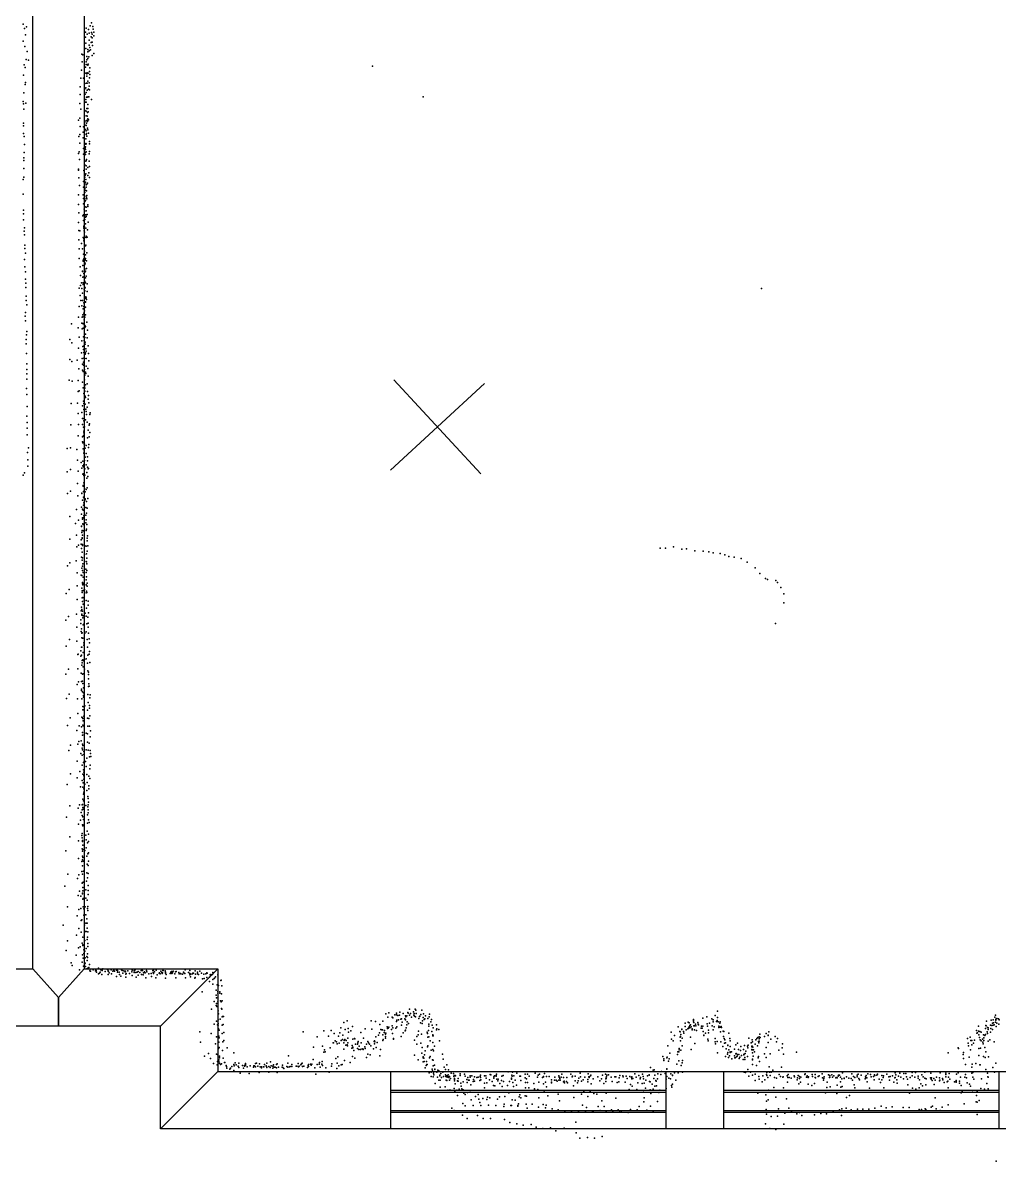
# Model space of a CAD drawing. Header units: millimetres. Extents: x 3450 to 23228, y -19815 to -4263.
# Drawn here: x 10146 to 13200, y -19763 to -16203 of the extents above; entities that cross this region are included whole.
import ezdxf

# ---------------------------------------------------------------- set-up
doc = ezdxf.new("R2010")
doc.units = ezdxf.units.MM
for name, color, linetype in [('P', 9, 'Continuous'), ('PANOS', 10, 'Continuous'), ('ROOMS', 1, 'Continuous'), ('WALLS', 3, 'Continuous'), ('WINDOWS', 6, 'Continuous')]:
    doc.layers.add(name, color=color, linetype=linetype)

# ---------------------------------------------------------------- blocks, each defined once
blk = doc.blocks.new('1-Standard_45')
for points in [[(-590, 42.9766), (589.999, 42.9766), (589.999, 32.9766), (-590, 32.9766), (-590, 42.9766)], [(-590.014, -44.0958), (589.985, -44.0958), (589.985, -54.0958), (-590.014, -54.0958), (-590.014, -44.0958)]]:
    blk.add_lwpolyline(points)

msp = doc.modelspace()

# ---------------------------------------------------------------- linework, layer by layer
at = {"layer": 'P'}
for p in [(10147, -16207), (10152, -16221), (10158, -16216), (10342, -16232), (10345, -16220), (10352, -16224), (10357, -16213), (10361, -16203), (10361, -16233), (10365, -16215), (10366, -16223), (10368, -16232), (10147, -16261), (10155, -16241), (10342, -16248), (10343, -16267), (10348, -16239), (10354, -16235), (10354, -16257), (10360, -16247), (10360, -16265), (10362, -16264), (10363, -16239), (10363, -16250), (10363, -16264), (10368, -16244), (10153, -16277), (10160, -16293), (10331, -16301), (10334, -16303), (10343, -16283), (10350, -16287), (10350, -16294), (10354, -16273), (10354, -16291), (10356, -16280), (10358, -16288), (10363, -16305), (10364, -16274), (10368, -16299), (10151, -16335), (10157, -16318), (10164, -16320), (10332, -16325), (10344, -16333), (10345, -16325), (10347, -16308), (10347, -16319), (10349, -16335), (10350, -16315), (10350, -16336), (10351, -16332), (10353, -16309), (11240, -16339), (10149, -16367), (10154, -16343), (10328, -16376), (10330, -16351), (10336, -16376), (10342, -16342), (10343, -16361), (10347, -16363), (10347, -16370), (10348, -16359), (10351, -16361), (10355, -16355), (10355, -16375), (10356, -16344), (10356, -16365), (10154, -16396), (10155, -16390), (10326, -16403), (10340, -16393), (10340, -16410), (10343, -16406), (10346, -16392), (10348, -16392), (10350, -16386), (10352, -16411), (10354, -16391), (10354, -16401), (10150, -16422), (10326, -16427), (10341, -16426), (10343, -16443), (10345, -16421), (10346, -16436), (10348, -16414), (10348, -16436), (10351, -16435), (10353, -16435), (10355, -16413), (10361, -16443), (11398, -16435), (10147, -16449), (10148, -16456), (10150, -16473), (10156, -16454), (10325, -16455), (10328, -16473), (10340, -16477), (10342, -16451), (10344, -16479), (10345, -16451), (10347, -16471), (10350, -16459), (10350, -16471), (10351, -16481), (10149, -16517), (10321, -16508), (10325, -16501), (10340, -16494), (10340, -16511), (10340, -16513), (10346, -16509), (10346, -16517), (10347, -16494), (10348, -16495), (10349, -16484), (10349, -16509), (10349, -16512), (10350, -16503), (10352, -16506), (10148, -16525), (10148, -16549), (10325, -16552), (10326, -16527), (10335, -16545), (10336, -16528), (10342, -16537), (10343, -16523), (10344, -16552), (10345, -16524), (10345, -16541), (10346, -16549), (10349, -16533), (10350, -16538), (10352, -16548), (10151, -16559), (10152, -16584), (10322, -16559), (10325, -16579), (10335, -16563), (10343, -16566), (10343, -16580), (10343, -16583), (10345, -16582), (10347, -16558), (10355, -16574), (10355, -16582), (10150, -16625), (10151, -16609), (10321, -16612), (10323, -16607), (10336, -16596), (10336, -16614), (10341, -16594), (10342, -16591), (10342, -16599), (10342, -16609), (10342, -16615), (10345, -16607), (10354, -16613), (10355, -16605), (10150, -16634), (10150, -16659), (10321, -16661), (10324, -16631), (10340, -16647), (10343, -16636), (10344, -16634), (10344, -16650), (10345, -16661), (10346, -16631), (10350, -16656), (10354, -16636), (10355, -16652), (10147, -16693), (10150, -16686), (10321, -16664), (10322, -16688), (10337, -16665), (10340, -16686), (10341, -16679), (10343, -16675), (10343, -16693), (10350, -16681), (10353, -16672), (10355, -16687), (10324, -16712), (10336, -16699), (10336, -16717), (10339, -16725), (10340, -16706), (10340, -16721), (10342, -16701), (10343, -16727), (10344, -16717), (10345, -16710), (10346, -16729), (10348, -16707), (10349, -16705), (10147, -16739), (10321, -16741), (10335, -16741), (10336, -16752), (10340, -16734), (10340, -16762), (10342, -16759), (10344, -16752), (10345, -16745), (10346, -16750), (10347, -16743), (10347, -16753), (10148, -16789), (10149, -16800), (10321, -16771), (10322, -16797), (10336, -16769), (10338, -16786), (10339, -16792), (10341, -16779), (10345, -16780), (10345, -16791), (10348, -16802), (10350, -16772), (10350, -16778), (10148, -16819), (10320, -16828), (10334, -16807), (10336, -16804), (10336, -16821), (10337, -16839), (10340, -16818), (10341, -16804), (10342, -16811), (10342, -16832), (10344, -16804), (10345, -16809), (10351, -16826), (10151, -16855), (10152, -16844), (10152, -16866), (10322, -16853), (10325, -16854), (10335, -16874), (10337, -16841), (10337, -16845), (10338, -16854), (10339, -16841), (10339, -16858), (10339, -16874), (10343, -16845), (10345, -16870), (10345, -16873), (10345, -16874), (10348, -16873), (10349, -16850), (10153, -16898), (10153, -16909), (10322, -16882), (10323, -16910), (10330, -16893), (10333, -16910), (10336, -16875), (10337, -16879), (10337, -16885), (10341, -16901), (10342, -16900), (10343, -16898), (10152, -16943), (10155, -16923), (10323, -16940), (10335, -16945), (10336, -16927), (10337, -16941), (10339, -16917), (10340, -16945), (10341, -16944), (10342, -16929), (10342, -16940), (10347, -16922), (10153, -16966), (10326, -16966), (10333, -16980), (10333, -16981), (10334, -16962), (10335, -16948), (10337, -16946), (10340, -16959), (10340, -16973), (10341, -16955), (10342, -16980), (10346, -16947), (10346, -16971), (10155, -16982), (10155, -17005), (10156, -17017), (10327, -16993), (10330, -17016), (10334, -16998), (10335, -17016), (10337, -16987), (10338, -16996), (10339, -17010), (10341, -16982), (10341, -17014), (10342, -17001), (10342, -17016), (10345, -16995), (10156, -17031), (10323, -17033), (10327, -17025), (10331, -17034), (10333, -17049), (10335, -17021), (10338, -17036), (10339, -17029), (10340, -17041), (10341, -17032), (10348, -17019), (10348, -17043), (12457, -17034), (10157, -17058), (10157, -17071), (10159, -17085), (10326, -17056), (10328, -17071), (10331, -17088), (10333, -17071), (10337, -17079), (10342, -17064), (10342, -17076), (10342, -17077), (10343, -17060), (10344, -17063), (10346, -17068), (10154, -17120), (10155, -17109), (10323, -17090), (10334, -17116), (10334, -17122), (10335, -17098), (10337, -17090), (10337, -17111), (10339, -17094), (10339, -17104), (10342, -17092), (10342, -17116), (10155, -17135), (10299, -17144), (10319, -17157), (10321, -17124), (10331, -17142), (10332, -17124), (10335, -17143), (10335, -17144), (10335, -17158), (10338, -17132), (10338, -17159), (10340, -17124), (10340, -17150), (10340, -17156), (10342, -17153), (10347, -17139), (10157, -17193), (10158, -17179), (10159, -17168), (10293, -17193), (10323, -17186), (10332, -17160), (10336, -17185), (10340, -17187), (10342, -17177), (10348, -17188), (10349, -17164), (10157, -17207), (10300, -17204), (10321, -17220), (10331, -17198), (10334, -17215), (10336, -17225), (10338, -17197), (10338, -17212), (10341, -17202), (10341, -17208), (10343, -17223), (10345, -17230), (10351, -17213), (10158, -17237), (10293, -17256), (10300, -17262), (10316, -17258), (10330, -17235), (10332, -17253), (10336, -17264), (10337, -17234), (10337, -17252), (10337, -17266), (10339, -17253), (10340, -17236), (10340, -17239), (10341, -17239), (10342, -17235), (10344, -17253), (10352, -17237), (10353, -17260), (10159, -17270), (10159, -17287), (10159, -17301), (10322, -17285), (10333, -17271), (10333, -17289), (10335, -17293), (10336, -17274), (10339, -17287), (10342, -17296), (10343, -17300), (10344, -17277), (10350, -17284), (10159, -17317), (10291, -17321), (10301, -17324), (10319, -17322), (10333, -17327), (10339, -17304), (10339, -17320), (10339, -17336), (10340, -17305), (10342, -17335), (10348, -17332), (10351, -17308), (10158, -17347), (10159, -17365), (10319, -17356), (10323, -17354), (10335, -17345), (10337, -17362), (10339, -17341), (10340, -17346), (10340, -17355), (10340, -17373), (10341, -17371), (10349, -17356), (10352, -17368), (10160, -17403), (10298, -17394), (10317, -17393), (10333, -17401), (10336, -17386), (10337, -17394), (10340, -17375), (10341, -17396), (10342, -17375), (10348, -17405), (10351, -17380), (10353, -17391), (10159, -17433), (10319, -17425), (10331, -17422), (10333, -17440), (10337, -17412), (10337, -17440), (10338, -17440), (10339, -17413), (10343, -17411), (10345, -17419), (10346, -17428), (10356, -17428), (10357, -17423), (10160, -17453), (10160, -17471), (10297, -17460), (10320, -17459), (10333, -17459), (10336, -17468), (10337, -17448), (10338, -17479), (10339, -17467), (10342, -17445), (10348, -17452), (10351, -17477), (10354, -17461), (10355, -17457), (10160, -17491), (10319, -17495), (10333, -17498), (10333, -17513), (10336, -17494), (10336, -17496), (10337, -17480), (10337, -17485), (10337, -17514), (10349, -17501), (10354, -17498), (10356, -17484), (10161, -17547), (10164, -17532), (10285, -17534), (10295, -17532), (10315, -17537), (10334, -17516), (10335, -17535), (10337, -17549), (10338, -17521), (10338, -17542), (10338, -17547), (10339, -17521), (10341, -17533), (10345, -17525), (10345, -17550), (10352, -17531), (10353, -17522), (10162, -17570), (10317, -17571), (10329, -17578), (10334, -17574), (10337, -17584), (10339, -17558), (10339, -17572), (10341, -17561), (10344, -17585), (10349, -17560), (10349, -17573), (10147, -17618), (10152, -17610), (10162, -17589), (10285, -17607), (10295, -17600), (10319, -17605), (10331, -17596), (10334, -17588), (10334, -17614), (10335, -17613), (10336, -17592), (10337, -17587), (10337, -17619), (10340, -17598), (10340, -17618), (10347, -17609), (10349, -17593), (10350, -17622), (10351, -17598), (10352, -17597), (10317, -17644), (10335, -17650), (10335, -17652), (10337, -17642), (10338, -17641), (10347, -17627), (10348, -17657), (10286, -17675), (10296, -17668), (10318, -17682), (10331, -17674), (10331, -17675), (10336, -17669), (10336, -17686), (10338, -17671), (10338, -17690), (10339, -17659), (10341, -17670), (10341, -17692), (10344, -17662), (10350, -17691), (10314, -17725), (10330, -17718), (10333, -17696), (10333, -17724), (10335, -17727), (10336, -17711), (10337, -17704), (10341, -17695), (10343, -17719), (10346, -17700), (10348, -17721), (10293, -17747), (10320, -17758), (10330, -17740), (10333, -17751), (10333, -17755), (10335, -17751), (10337, -17745), (10338, -17746), (10343, -17743), (10344, -17757), (10346, -17736), (10311, -17769), (10330, -17777), (10330, -17778), (10331, -17797), (10332, -17791), (10332, -17792), (10334, -17770), (10335, -17772), (10336, -17792), (10343, -17767), (10345, -17791), (10346, -17787), (10347, -17772), (10293, -17818), (10314, -17805), (10329, -17820), (10329, -17833), (10332, -17814), (10332, -17816), (10333, -17805), (10333, -17834), (10348, -17815), (10348, -17823), (10349, -17807), (10315, -17842), (10321, -17837), (10330, -17847), (10332, -17858), (10333, -17838), (10339, -17866), (10340, -17839), (10344, -17840), (10346, -17864), (10348, -17855), (10350, -17839), (12140, -17846), (12156, -17846), (12181, -17842), (12208, -17849), (12222, -17848), (12248, -17854), (12274, -17855), (12292, -17857), (12306, -17861), (12327, -17863), (12342, -17867), (10286, -17901), (10293, -17892), (10313, -17886), (10330, -17874), (10332, -17883), (10333, -17876), (10333, -17902), (10334, -17895), (10344, -17888), (10346, -17889), (10347, -17877), (10347, -17895), (12354, -17872), (12371, -17874), (12393, -17878), (12412, -17890), (12437, -17907), (10316, -17923), (10329, -17930), (10331, -17908), (10331, -17931), (10333, -17916), (10335, -17922), (10335, -17937), (10343, -17912), (10345, -17922), (10346, -17936), (10347, -17916), (12451, -17925), (12469, -17941), (10291, -17975), (10316, -17964), (10331, -17971), (10333, -17953), (10333, -17957), (10334, -17961), (10335, -17978), (10337, -17956), (10339, -17975), (10345, -17945), (10345, -17961), (10348, -17955), (10348, -17965), (12475, -17944), (12501, -17947), (12507, -17953), (12517, -17969), (10282, -17988), (10316, -18006), (10332, -17979), (10332, -17985), (10332, -18001), (10333, -18013), (10334, -18000), (10338, -18002), (10338, -18008), (10344, -18010), (10345, -17986), (10346, -17980), (10347, -17985), (10351, -18012), (12526, -17989), (10329, -18042), (10330, -18030), (10331, -18038), (10333, -18043), (10335, -18021), (10337, -18022), (10341, -18049), (10346, -18034), (10351, -18024), (10352, -18048), (12527, -18017), (10281, -18071), (10289, -18060), (10314, -18052), (10328, -18070), (10328, -18081), (10331, -18052), (10331, -18055), (10334, -18064), (10335, -18058), (10336, -18085), (10338, -18083), (10344, -18059), (10347, -18082), (10350, -18062), (10351, -18080), (12500, -18081), (10315, -18093), (10329, -18106), (10330, -18098), (10331, -18112), (10332, -18111), (10335, -18086), (10340, -18112), (10345, -18108), (10351, -18093), (10352, -18112), (10282, -18152), (10292, -18131), (10315, -18137), (10330, -18155), (10331, -18126), (10331, -18155), (10333, -18127), (10337, -18127), (10337, -18142), (10337, -18149), (10348, -18132), (10349, -18156), (10354, -18129), (10355, -18142), (10318, -18178), (10319, -18177), (10328, -18167), (10328, -18184), (10330, -18181), (10335, -18172), (10350, -18181), (10354, -18177), (10355, -18169), (10289, -18224), (10318, -18223), (10331, -18212), (10332, -18197), (10332, -18204), (10334, -18195), (10335, -18217), (10337, -18198), (10339, -18194), (10339, -18224), (10345, -18192), (10349, -18205), (10356, -18203), (10281, -18240), (10329, -18237), (10330, -18263), (10333, -18240), (10333, -18262), (10335, -18239), (10350, -18230), (10352, -18234), (10352, -18241), (10352, -18254), (10316, -18272), (10321, -18264), (10330, -18287), (10330, -18291), (10333, -18295), (10334, -18269), (10336, -18283), (10336, -18298), (10352, -18279), (10353, -18270), (10354, -18277), (10283, -18316), (10291, -18302), (10317, -18317), (10331, -18317), (10336, -18307), (10336, -18312), (10350, -18303), (10351, -18328), (10356, -18314), (10357, -18305), (10318, -18363), (10334, -18341), (10334, -18351), (10336, -18351), (10337, -18342), (10340, -18339), (10349, -18353), (10355, -18338), (10355, -18346), (10286, -18400), (10294, -18376), (10323, -18402), (10330, -18405), (10331, -18374), (10333, -18376), (10334, -18379), (10334, -18399), (10335, -18386), (10335, -18402), (10337, -18371), (10349, -18378), (10350, -18403), (10353, -18379), (10355, -18403), (10356, -18370), (10315, -18416), (10333, -18422), (10333, -18431), (10338, -18430), (10344, -18424), (10349, -18427), (10357, -18436), (10358, -18417), (10296, -18462), (10318, -18459), (10322, -18450), (10329, -18448), (10332, -18471), (10333, -18459), (10334, -18463), (10349, -18453), (10354, -18456), (10290, -18479), (10316, -18512), (10328, -18488), (10332, -18493), (10333, -18477), (10337, -18482), (10337, -18491), (10344, -18477), (10347, -18503), (10351, -18478), (10355, -18498), (10357, -18479), (10358, -18488), (10359, -18497), (10325, -18544), (10332, -18524), (10336, -18516), (10336, -18539), (10337, -18546), (10338, -18514), (10342, -18513), (10345, -18529), (10356, -18536), (10357, -18525), (10295, -18552), (10316, -18564), (10332, -18572), (10334, -18553), (10335, -18580), (10337, -18557), (10337, -18568), (10338, -18561), (10347, -18554), (10348, -18579), (10353, -18559), (10356, -18566), (10285, -18585), (10327, -18592), (10334, -18593), (10336, -18615), (10337, -18599), (10337, -18611), (10338, -18607), (10340, -18584), (10347, -18604), (10353, -18589), (10353, -18599), (10293, -18652), (10324, -18648), (10332, -18648), (10333, -18647), (10334, -18631), (10336, -18636), (10343, -18651), (10350, -18622), (10351, -18629), (10351, -18648), (10352, -18640), (10283, -18687), (10319, -18659), (10329, -18672), (10332, -18664), (10332, -18682), (10334, -18657), (10334, -18686), (10335, -18662), (10349, -18680), (10350, -18655), (10351, -18664), (10351, -18674), (10321, -18709), (10327, -18696), (10333, -18711), (10334, -18711), (10334, -18714), (10336, -18694), (10349, -18706), (10352, -18695), (10354, -18704), (10293, -18749), (10321, -18761), (10331, -18744), (10332, -18738), (10332, -18752), (10333, -18760), (10343, -18743), (10345, -18758), (10348, -18731), (10352, -18740), (10281, -18792), (10332, -18786), (10333, -18763), (10333, -18793), (10334, -18775), (10334, -18788), (10340, -18791), (10345, -18783), (10349, -18767), (10352, -18763), (10321, -18816), (10331, -18826), (10333, -18809), (10333, -18820), (10334, -18813), (10336, -18825), (10347, -18809), (10350, -18802), (10352, -18799), (10352, -18825), (10287, -18865), (10322, -18867), (10331, -18857), (10333, -18839), (10333, -18865), (10336, -18856), (10347, -18861), (10348, -18834), (10351, -18838), (10351, -18863), (10278, -18903), (10317, -18879), (10332, -18893), (10333, -18891), (10336, -18890), (10346, -18887), (10349, -18877), (10351, -18901), (10319, -18932), (10324, -18918), (10328, -18934), (10333, -18925), (10333, -18927), (10334, -18907), (10334, -18917), (10343, -18914), (10351, -18916), (10351, -18929), (10286, -18968), (10328, -18973), (10334, -18943), (10335, -18941), (10335, -18968), (10337, -18974), (10341, -18967), (10343, -18940), (10348, -18947), (10349, -18973), (10350, -18966), (10316, -18996), (10322, -18976), (10329, -19010), (10331, -19008), (10337, -18994), (10339, -18991), (10343, -18993), (10347, -19005), (10350, -18979), (10273, -19025), (10322, -19035), (10339, -19025), (10340, -19019), (10341, -19045), (10344, -19045), (10345, -19019), (10348, -19019), (10348, -19034), (10350, -19046), (10286, -19074), (10314, -19056), (10329, -19047), (10332, -19081), (10334, -19062), (10338, -19056), (10340, -19073), (10348, -19070), (10349, -19062), (10282, -19104), (10321, -19096), (10326, -19093), (10334, -19086), (10334, -19088), (10337, -19102), (10337, -19113), (10340, -19106), (10344, -19098), (10349, -19114), (10350, -19082), (10350, -19092), (10298, -19143), (10301, -19151), (10313, -19119), (10332, -19140), (10333, -19118), (10335, -19128), (10336, -19153), (10339, -19147), (10341, -19127), (10341, -19144), (10347, -19123), (10348, -19135), (10349, -19126), (10355, -19148), (10324, -19165), (10342, -19154), (10347, -19161), (10351, -19158), (10353, -19157), (10356, -19168), (10357, -19162), (10358, -19169), (10366, -19164), (10366, -19165), (10374, -19162), (10374, -19168), (10376, -19167), (10377, -19172), (10383, -19159), (10383, -19177), (10386, -19175), (10388, -19172), (10390, -19164), (10394, -19179), (10395, -19163), (10395, -19167), (10397, -19161), (10404, -19170), (10411, -19163), (10412, -19164), (10413, -19169), (10413, -19179), (10414, -19169), (10416, -19174), (10423, -19164), (10424, -19177), (10428, -19169), (10431, -19166), (10433, -19169), (10439, -19166), (10439, -19185), (10442, -19167), (10443, -19172), (10448, -19172), (10449, -19179), (10453, -19184), (10455, -19165), (10457, -19167), (10459, -19175), (10462, -19168), (10466, -19171), (10468, -19169), (10469, -19178), (10469, -19187), (10470, -19176), (10475, -19168), (10480, -19176), (10487, -19171), (10488, -19166), (10488, -19182), (10495, -19167), (10495, -19168), (10495, -19173), (10498, -19164), (10500, -19173), (10501, -19187), (10504, -19172), (10507, -19170), (10507, -19181), (10512, -19173), (10517, -19167), (10518, -19167), (10518, -19179), (10521, -19167), (10523, -19180), (10524, -19174), (10527, -19171), (10529, -19174), (10533, -19167), (10534, -19171), (10540, -19177), (10548, -19176), (10549, -19185), (10553, -19167), (10554, -19173), (10555, -19166), (10555, -19176), (10558, -19171), (10563, -19166), (10567, -19180), (10573, -19175), (10574, -19174), (10576, -19177), (10578, -19169), (10581, -19173), (10582, -19176), (10583, -19174), (10584, -19167), (10585, -19167), (10592, -19168), (10593, -19172), (10593, -19175), (10595, -19179), (10607, -19176), (10609, -19172), (10611, -19170), (10612, -19176), (10614, -19174), (10615, -19172), (10617, -19169), (10622, -19177), (10624, -19171), (10626, -19170), (10634, -19173), (10635, -19177), (10640, -19176), (10641, -19177), (10646, -19178), (10649, -19172), (10651, -19175), (10653, -19176), (10654, -19165), (10665, -19173), (10669, -19167), (10669, -19176), (10669, -19180), (10671, -19186), (10672, -19178), (10677, -19177), (10678, -19175), (10680, -19175), (10685, -19168), (10685, -19188), (10686, -19178), (10693, -19172), (10693, -19177), (10696, -19179), (10700, -19169), (10705, -19175), (10712, -19178), (10719, -19177), (10722, -19174), (10722, -19188), (10723, -19175), (10730, -19187), (10732, -19180), (10734, -19179), (10740, -19179), (10741, -19173), (10749, -19186), (10756, -19180), (10531, -19189), (10562, -19189), (10593, -19191), (10625, -19189), (10655, -19190), (10684, -19191), (10708, -19193), (10714, -19192), (10730, -19201), (10741, -19195), (10741, -19209), (10745, -19192), (10746, -19191), (10754, -19211), (10757, -19214), (10758, -19213), (10766, -19198), (10767, -19197), (10769, -19214), (10707, -19233), (10751, -19228), (10751, -19244), (10752, -19252), (10756, -19232), (10756, -19237), (10763, -19233), (10763, -19237), (10768, -19240), (10737, -19288), (10745, -19264), (10751, -19276), (10752, -19270), (10753, -19279), (10756, -19265), (10757, -19293), (10765, -19261), (10767, -19265), (10768, -19285), (10769, -19288), (10770, -19261), (11356, -19287), (11373, -19288), (11376, -19291), (11394, -19291), (12319, -19294), (10752, -19325), (10757, -19321), (10758, -19302), (10764, -19319), (10770, -19311), (10771, -19310), (10774, -19310), (11150, -19329), (11161, -19324), (11236, -19324), (11249, -19326), (11272, -19325), (11282, -19302), (11288, -19312), (11291, -19299), (11302, -19312), (11304, -19315), (11310, -19305), (11315, -19300), (11315, -19305), (11315, -19326), (11315, -19326), (11316, -19322), (11319, -19307), (11321, -19321), (11324, -19306), (11325, -19297), (11329, -19319), (11331, -19318), (11333, -19328), (11336, -19301), (11341, -19318), (11343, -19308), (11343, -19321), (11344, -19311), (11347, -19308), (11348, -19327), (11351, -19298), (11352, -19300), (11356, -19306), (11359, -19301), (11362, -19313), (11368, -19296), (11369, -19306), (11370, -19301), (11371, -19309), (11374, -19311), (11377, -19301), (11385, -19317), (11387, -19310), (11388, -19309), (11390, -19330), (11391, -19304), (11396, -19324), (11399, -19314), (11400, -19302), (11402, -19320), (11404, -19318), (11406, -19308), (11413, -19317), (11417, -19311), (11418, -19303), (11422, -19327), (11425, -19320), (12218, -19331), (12227, -19328), (12230, -19330), (12244, -19320), (12244, -19323), (12244, -19327), (12245, -19329), (12258, -19329), (12273, -19316), (12286, -19311), (12294, -19331), (12301, -19318), (12306, -19321), (12306, -19327), (12312, -19307), (12316, -19326), (12318, -19323), (12319, -19314), (12321, -19327), (12326, -19331), (12327, -19327), (13160, -19325), (13175, -19322), (13179, -19331), (13181, -19321), (13182, -19330), (13186, -19312), (13189, -19306), (13189, -19328), (13190, -19319), (13190, -19322), (13193, -19317), (13193, -19331), (13198, -19318), (13200, -19321), (10700, -19358), (10735, -19364), (10745, -19334), (10755, -19336), (10757, -19332), (10757, -19337), (10758, -19349), (10760, -19353), (10770, -19337), (10770, -19364), (10773, -19335), (10775, -19360), (11023, -19358), (11088, -19355), (11111, -19354), (11120, -19364), (11138, -19362), (11141, -19346), (11155, -19351), (11164, -19348), (11165, -19359), (11172, -19355), (11177, -19342), (11204, -19360), (11217, -19349), (11238, -19350), (11262, -19362), (11263, -19335), (11266, -19351), (11269, -19352), (11271, -19352), (11276, -19360), (11278, -19354), (11281, -19363), (11281, -19366), (11282, -19363), (11286, -19343), (11287, -19348), (11289, -19347), (11291, -19344), (11299, -19351), (11302, -19340), (11303, -19364), (11304, -19346), (11313, -19347), (11316, -19343), (11331, -19337), (11336, -19361), (11342, -19355), (11343, -19353), (11345, -19346), (11347, -19336), (11353, -19332), (11384, -19356), (11393, -19366), (11395, -19332), (11411, -19359), (11412, -19364), (11415, -19354), (11416, -19334), (11416, -19341), (11426, -19357), (11427, -19338), (11430, -19346), (11440, -19336), (11440, -19352), (11441, -19349), (11448, -19351), (12174, -19359), (12196, -19343), (12201, -19357), (12202, -19358), (12207, -19350), (12208, -19351), (12213, -19357), (12214, -19363), (12218, -19342), (12221, -19352), (12226, -19349), (12228, -19347), (12230, -19343), (12233, -19339), (12233, -19346), (12235, -19336), (12237, -19343), (12240, -19349), (12240, -19352), (12245, -19340), (12247, -19340), (12247, -19352), (12250, -19334), (12251, -19340), (12253, -19354), (12259, -19334), (12260, -19336), (12268, -19347), (12269, -19341), (12271, -19347), (12273, -19341), (12274, -19357), (12282, -19363), (12287, -19333), (12288, -19341), (12291, -19353), (12291, -19361), (12302, -19340), (12305, -19352), (12309, -19343), (12323, -19341), (12323, -19345), (12327, -19344), (12328, -19358), (12330, -19342), (12332, -19345), (12337, -19356), (12339, -19357), (12354, -19363), (12451, -19366), (12471, -19364), (12480, -19358), (13129, -19354), (13130, -19363), (13132, -19362), (13135, -19341), (13135, -19356), (13139, -19357), (13144, -19359), (13157, -19348), (13158, -19339), (13159, -19340), (13162, -19358), (13163, -19345), (13164, -19364), (13166, -19346), (13166, -19351), (13173, -19338), (13173, -19359), (13174, -19348), (13177, -19339), (13179, -19351), (13181, -19337), (13184, -19336), (13191, -19342), (13199, -19334), (10702, -19391), (10749, -19396), (10752, -19374), (10759, -19372), (10759, -19391), (10760, -19377), (10772, -19390), (10775, -19385), (11067, -19374), (11102, -19372), (11117, -19393), (11118, -19393), (11123, -19386), (11127, -19390), (11129, -19396), (11134, -19372), (11136, -19394), (11142, -19385), (11146, -19382), (11147, -19369), (11150, -19393), (11151, -19385), (11154, -19382), (11157, -19400), (11158, -19385), (11161, -19399), (11162, -19402), (11163, -19378), (11163, -19393), (11176, -19401), (11179, -19381), (11184, -19379), (11185, -19380), (11187, -19397), (11193, -19397), (11194, -19393), (11195, -19389), (11205, -19393), (11212, -19378), (11221, -19397), (11225, -19389), (11227, -19393), (11231, -19397), (11235, -19402), (11245, -19389), (11246, -19387), (11246, -19396), (11247, -19390), (11250, -19374), (11255, -19392), (11259, -19369), (11272, -19368), (11272, -19385), (11273, -19382), (11281, -19373), (11281, -19378), (11306, -19379), (11306, -19381), (11330, -19373), (11371, -19384), (11379, -19373), (11379, -19397), (11383, -19368), (11391, -19394), (11413, -19375), (11413, -19402), (11416, -19374), (11420, -19387), (11429, -19368), (11429, -19371), (11429, -19392), (11430, -19371), (11450, -19386), (12164, -19402), (12175, -19381), (12180, -19386), (12185, -19370), (12202, -19375), (12203, -19373), (12203, -19387), (12204, -19367), (12209, -19378), (12209, -19402), (12235, -19375), (12248, -19395), (12276, -19369), (12276, -19370), (12289, -19381), (12290, -19387), (12312, -19379), (12312, -19390), (12313, -19396), (12318, -19389), (12329, -19390), (12338, -19373), (12340, -19379), (12341, -19394), (12342, -19383), (12344, -19393), (12351, -19400), (12351, -19401), (12358, -19379), (12359, -19387), (12376, -19399), (12382, -19394), (12404, -19401), (12415, -19400), (12417, -19378), (12424, -19393), (12427, -19383), (12428, -19390), (12437, -19397), (12439, -19383), (12442, -19379), (12444, -19402), (12445, -19376), (12447, -19389), (12448, -19393), (12449, -19374), (12449, -19380), (12449, -19388), (12453, -19376), (12466, -19373), (12477, -19369), (12477, -19392), (12478, -19370), (12486, -19381), (12499, -19373), (12504, -19390), (12507, -19379), (12522, -19396), (13101, -19379), (13103, -19394), (13104, -19402), (13109, -19375), (13111, -19385), (13114, -19399), (13115, -19385), (13120, -19394), (13123, -19384), (13136, -19368), (13138, -19376), (13141, -19383), (13144, -19387), (13148, -19381), (13149, -19391), (13150, -19396), (13151, -19368), (13152, -19377), (13152, -19385), (13155, -19370), (13157, -19367), (13166, -19388), (13171, -19383), (13184, -19390), (10715, -19434), (10727, -19426), (10752, -19428), (10756, -19430), (10758, -19410), (10760, -19407), (10761, -19434), (10771, -19417), (10785, -19408), (10806, -19424), (10977, -19433), (11055, -19406), (11084, -19403), (11088, -19422), (11090, -19415), (11092, -19421), (11108, -19408), (11132, -19437), (11150, -19413), (11175, -19409), (11177, -19435), (11178, -19408), (11179, -19406), (11182, -19417), (11193, -19411), (11197, -19414), (11198, -19403), (11203, -19414), (11208, -19412), (11211, -19413), (11211, -19414), (11216, -19405), (11217, -19411), (11225, -19428), (11233, -19430), (11243, -19412), (11252, -19407), (11263, -19433), (11265, -19414), (11371, -19431), (11394, -19425), (11395, -19407), (11398, -19437), (11403, -19430), (11405, -19418), (11412, -19405), (11420, -19435), (11424, -19416), (11429, -19414), (11431, -19418), (11434, -19403), (11459, -19428), (12148, -19436), (12170, -19425), (12194, -19429), (12195, -19421), (12198, -19421), (12199, -19411), (12199, -19415), (12204, -19416), (12237, -19414), (12319, -19424), (12336, -19404), (12344, -19436), (12346, -19412), (12350, -19428), (12351, -19423), (12355, -19415), (12357, -19433), (12359, -19404), (12359, -19421), (12359, -19423), (12363, -19421), (12372, -19413), (12372, -19433), (12376, -19427), (12377, -19426), (12378, -19437), (12381, -19434), (12382, -19429), (12385, -19414), (12386, -19429), (12391, -19417), (12392, -19404), (12394, -19432), (12400, -19414), (12401, -19429), (12401, -19430), (12402, -19428), (12406, -19426), (12408, -19419), (12413, -19403), (12413, -19436), (12414, -19408), (12426, -19403), (12426, -19405), (12426, -19414), (12426, -19415), (12427, -19403), (12428, -19415), (12429, -19424), (12430, -19406), (12431, -19434), (12432, -19415), (12435, -19421), (12447, -19435), (12466, -19427), (12471, -19407), (12484, -19427), (12511, -19416), (12521, -19408), (12525, -19428), (12566, -19422), (13041, -19424), (13072, -19408), (13073, -19410), (13087, -19429), (13088, -19423), (13110, -19415), (13136, -19411), (13136, -19432), (13142, -19409), (13151, -19436), (13155, -19407), (13158, -19421), (13167, -19437), (10733, -19442), (10743, -19457), (10754, -19462), (10755, -19451), (10759, -19446), (10759, -19451), (10761, -19440), (10762, -19456), (10765, -19460), (10768, -19458), (10773, -19441), (10777, -19454), (10778, -19454), (10782, -19464), (10783, -19467), (10784, -19472), (10796, -19472), (10800, -19467), (10806, -19460), (10807, -19465), (10810, -19455), (10814, -19462), (10820, -19466), (10822, -19456), (10822, -19470), (10833, -19464), (10837, -19472), (10840, -19464), (10840, -19466), (10843, -19457), (10843, -19461), (10843, -19464), (10848, -19468), (10857, -19465), (10868, -19469), (10869, -19465), (10871, -19465), (10874, -19457), (10874, -19468), (10877, -19456), (10881, -19466), (10887, -19458), (10889, -19468), (10893, -19468), (10893, -19471), (10899, -19468), (10900, -19468), (10902, -19460), (10907, -19465), (10908, -19467), (10910, -19456), (10910, -19470), (10916, -19467), (10920, -19470), (10921, -19452), (10923, -19465), (10928, -19466), (10928, -19472), (10930, -19462), (10933, -19469), (10936, -19469), (10940, -19460), (10940, -19471), (10942, -19458), (10946, -19469), (10958, -19469), (10959, -19463), (10960, -19470), (10963, -19473), (10972, -19467), (10975, -19456), (10975, -19469), (10980, -19468), (10983, -19467), (10988, -19460), (10988, -19467), (11001, -19466), (11003, -19466), (11008, -19457), (11009, -19468), (11011, -19466), (11016, -19462), (11018, -19458), (11020, -19456), (11021, -19467), (11025, -19466), (11037, -19470), (11039, -19464), (11040, -19461), (11040, -19467), (11046, -19459), (11048, -19463), (11050, -19459), (11054, -19445), (11060, -19471), (11067, -19461), (11073, -19459), (11074, -19454), (11076, -19469), (11082, -19459), (11083, -19451), (11084, -19464), (11094, -19471), (11112, -19466), (11113, -19458), (11125, -19442), (11128, -19473), (11130, -19456), (11135, -19465), (11142, -19462), (11145, -19460), (11152, -19448), (11170, -19454), (11185, -19441), (11221, -19439), (11383, -19446), (11398, -19452), (11399, -19440), (11401, -19441), (11402, -19451), (11405, -19471), (11408, -19464), (11409, -19451), (11410, -19461), (11411, -19460), (11418, -19440), (11428, -19446), (11430, -19447), (11430, -19465), (11434, -19463), (11461, -19444), (11464, -19469), (11472, -19462), (12109, -19470), (12151, -19443), (12151, -19448), (12161, -19440), (12162, -19438), (12166, -19450), (12168, -19443), (12192, -19459), (12198, -19449), (12205, -19464), (12209, -19455), (12210, -19448), (12353, -19439), (12364, -19443), (12373, -19440), (12374, -19440), (12387, -19442), (12389, -19438), (12399, -19445), (12405, -19439), (12405, -19445), (12428, -19461), (12429, -19444), (12429, -19446), (12441, -19464), (12446, -19440), (12450, -19451), (12471, -19439), (12481, -19468), (12519, -19469), (13088, -19442), (13095, -19460), (13106, -19438), (13115, -19469), (13116, -19459), (13127, -19457), (13140, -19462), (13141, -19462), (13156, -19439), (13180, -19470), (13190, -19456), (10794, -19475), (10806, -19479), (10826, -19488), (10854, -19489), (10886, -19486), (10916, -19485), (10942, -19486), (11063, -19491), (11104, -19484), (11417, -19487), (11423, -19484), (11424, -19498), (11427, -19475), (11428, -19480), (11430, -19499), (11431, -19488), (11432, -19493), (11435, -19475), (11435, -19476), (11441, -19485), (11443, -19500), (11444, -19478), (11447, -19480), (11447, -19509), (11451, -19494), (11451, -19496), (11454, -19489), (11456, -19501), (11460, -19485), (11462, -19498), (11468, -19476), (11468, -19493), (11469, -19498), (11470, -19509), (11473, -19496), (11474, -19500), (11475, -19497), (11477, -19493), (11478, -19477), (11478, -19499), (11479, -19501), (11481, -19498), (11484, -19504), (11486, -19488), (11493, -19489), (11494, -19498), (11495, -19495), (11496, -19507), (11497, -19504), (11499, -19495), (11500, -19496), (11508, -19504), (11514, -19490), (11514, -19495), (11528, -19491), (11530, -19497), (11535, -19507), (11538, -19501), (11545, -19500), (11546, -19496), (11551, -19496), (11556, -19507), (11559, -19499), (11566, -19501), (11570, -19500), (11577, -19498), (11578, -19494), (11578, -19501), (11579, -19508), (11590, -19496), (11594, -19496), (11596, -19503), (11606, -19508), (11608, -19492), (11610, -19493), (11620, -19499), (11620, -19503), (11622, -19496), (11627, -19495), (11627, -19497), (11628, -19491), (11629, -19506), (11633, -19506), (11645, -19497), (11649, -19495), (11664, -19483), (11675, -19503), (11675, -19506), (11676, -19494), (11677, -19497), (11678, -19485), (11682, -19496), (11691, -19488), (11701, -19497), (11703, -19497), (11718, -19491), (11718, -19502), (11722, -19505), (11725, -19491), (11730, -19497), (11749, -19488), (11756, -19500), (11758, -19494), (11762, -19491), (11772, -19501), (11775, -19498), (11775, -19499), (11778, -19489), (11784, -19498), (11793, -19498), (11800, -19508), (11809, -19509), (11810, -19500), (11814, -19509), (11823, -19496), (11824, -19500), (11826, -19504), (11830, -19500), (11832, -19491), (11837, -19501), (11848, -19501), (11860, -19491), (11865, -19499), (11866, -19497), (11874, -19497), (11885, -19503), (11890, -19488), (11891, -19499), (11899, -19508), (11904, -19500), (11914, -19507), (11915, -19490), (11917, -19499), (11918, -19499), (11918, -19501), (11922, -19496), (11923, -19494), (11930, -19505), (11945, -19499), (11956, -19505), (11959, -19494), (11969, -19491), (11970, -19505), (11971, -19500), (11971, -19504), (11972, -19499), (11973, -19494), (11978, -19493), (11987, -19500), (11998, -19499), (12001, -19499), (12012, -19502), (12014, -19495), (12023, -19496), (12024, -19499), (12033, -19497), (12037, -19504), (12045, -19498), (12050, -19501), (12051, -19499), (12051, -19503), (12051, -19505), (12054, -19504), (12060, -19490), (12065, -19500), (12073, -19495), (12077, -19505), (12078, -19501), (12084, -19491), (12087, -19498), (12088, -19505), (12100, -19496), (12105, -19493), (12105, -19494), (12118, -19478), (12120, -19504), (12121, -19477), (12123, -19494), (12131, -19505), (12132, -19490), (12142, -19492), (12144, -19482), (12155, -19489), (12159, -19506), (12161, -19474), (12161, -19475), (12161, -19498), (12167, -19503), (12172, -19505), (12173, -19490), (12178, -19494), (12178, -19495), (12185, -19487), (12196, -19487), (12210, -19484), (12402, -19485), (12407, -19486), (12414, -19476), (12417, -19497), (12422, -19484), (12429, -19494), (12437, -19491), (12448, -19498), (12449, -19506), (12461, -19496), (12467, -19508), (12472, -19492), (12473, -19486), (12473, -19495), (12476, -19501), (12482, -19484), (12484, -19495), (12487, -19484), (12492, -19478), (12497, -19501), (12504, -19503), (12512, -19492), (12516, -19498), (12523, -19500), (12524, -19499), (12537, -19496), (12539, -19501), (12540, -19492), (12543, -19501), (12549, -19503), (12559, -19496), (12560, -19499), (12568, -19508), (12569, -19502), (12571, -19495), (12575, -19498), (12575, -19504), (12580, -19500), (12592, -19492), (12593, -19490), (12597, -19500), (12600, -19496), (12603, -19501), (12604, -19499), (12615, -19492), (12616, -19498), (12625, -19492), (12625, -19501), (12626, -19502), (12634, -19498), (12637, -19496), (12646, -19490), (12647, -19502), (12651, -19509), (12652, -19504), (12653, -19499), (12666, -19493), (12669, -19501), (12670, -19495), (12670, -19500), (12677, -19493), (12679, -19500), (12683, -19496), (12689, -19502), (12690, -19501), (12693, -19502), (12696, -19497), (12698, -19494), (12701, -19494), (12704, -19500), (12708, -19505), (12710, -19487), (12715, -19503), (12715, -19504), (12723, -19499), (12730, -19503), (12737, -19504), (12739, -19490), (12741, -19509), (12744, -19498), (12749, -19501), (12756, -19494), (12756, -19499), (12759, -19491), (12761, -19504), (12763, -19508), (12768, -19494), (12781, -19505), (12782, -19499), (12783, -19502), (12784, -19495), (12786, -19502), (12789, -19490), (12798, -19492), (12800, -19499), (12807, -19498), (12809, -19508), (12810, -19493), (12811, -19495), (12817, -19494), (12819, -19491), (12825, -19506), (12833, -19495), (12833, -19508), (12837, -19501), (12838, -19496), (12849, -19491), (12855, -19499), (12859, -19498), (12866, -19496), (12874, -19502), (12875, -19487), (12875, -19501), (12877, -19493), (12880, -19508), (12885, -19497), (12889, -19488), (12892, -19500), (12901, -19505), (12902, -19489), (12908, -19489), (12910, -19499), (12910, -19499), (12913, -19506), (12922, -19501), (12928, -19486), (12928, -19496), (12936, -19500), (12938, -19486), (12947, -19497), (12947, -19503), (12951, -19508), (12958, -19493), (12962, -19499), (12967, -19485), (12967, -19503), (12972, -19505), (12972, -19505), (12985, -19502), (12986, -19488), (12987, -19506), (12988, -19502), (12996, -19504), (13004, -19500), (13013, -19502), (13014, -19509), (13015, -19487), (13023, -19504), (13024, -19508), (13033, -19488), (13033, -19492), (13033, -19499), (13042, -19500), (13044, -19489), (13046, -19506), (13067, -19491), (13072, -19487), (13079, -19500), (13093, -19500), (13095, -19492), (13098, -19502), (13115, -19488), (13118, -19486), (13118, -19500), (13121, -19506), (13145, -19505), (13158, -19476), (13164, -19488), (13165, -19499), (13166, -19500), (13185, -19485), (11436, -19520), (11452, -19510), (11452, -19531), (11467, -19530), (11473, -19511), (11476, -19541), (11481, -19510), (11481, -19541), (11484, -19541), (11495, -19536), (11497, -19512), (11499, -19521), (11504, -19541), (11506, -19512), (11507, -19513), (11508, -19513), (11511, -19538), (11516, -19519), (11517, -19528), (11519, -19537), (11524, -19515), (11524, -19540), (11536, -19517), (11540, -19510), (11542, -19510), (11546, -19542), (11548, -19524), (11555, -19514), (11559, -19513), (11576, -19511), (11590, -19519), (11590, -19533), (11598, -19518), (11614, -19514), (11618, -19526), (11623, -19527), (11632, -19512), (11638, -19520), (11643, -19511), (11646, -19529), (11650, -19514), (11662, -19526), (11669, -19514), (11679, -19517), (11681, -19529), (11686, -19510), (11690, -19525), (11704, -19511), (11719, -19517), (11719, -19534), (11725, -19517), (11729, -19534), (11745, -19520), (11747, -19537), (11747, -19539), (11757, -19539), (11760, -19516), (11775, -19521), (11777, -19543), (11781, -19516), (11784, -19530), (11800, -19516), (11800, -19517), (11800, -19518), (11818, -19513), (11823, -19510), (11827, -19510), (11837, -19515), (11839, -19513), (11841, -19518), (11847, -19514), (11850, -19518), (11869, -19527), (11874, -19512), (11881, -19518), (11883, -19512), (11894, -19513), (11913, -19515), (11924, -19521), (11951, -19512), (11964, -19520), (11970, -19514), (11990, -19514), (12005, -19517), (12010, -19515), (12030, -19516), (12043, -19539), (12047, -19523), (12052, -19528), (12067, -19539), (12070, -19518), (12083, -19520), (12088, -19542), (12090, -19519), (12094, -19535), (12095, -19510), (12106, -19514), (12108, -19515), (12108, -19540), (12115, -19522), (12118, -19538), (12123, -19528), (12126, -19511), (12127, -19513), (12128, -19527), (12139, -19541), (12158, -19536), (12175, -19526), (12176, -19531), (12178, -19522), (12189, -19510), (12437, -19511), (12459, -19515), (12479, -19541), (12495, -19532), (12525, -19533), (12538, -19516), (12573, -19521), (12579, -19516), (12603, -19522), (12614, -19526), (12622, -19520), (12661, -19532), (12662, -19516), (12671, -19530), (12693, -19525), (12704, -19515), (12705, -19531), (12709, -19529), (12746, -19524), (12749, -19534), (12787, -19515), (12794, -19535), (12829, -19517), (12839, -19533), (12857, -19510), (12871, -19516), (12881, -19519), (12914, -19524), (12929, -19535), (12939, -19538), (12950, -19534), (12955, -19521), (12960, -19527), (12971, -19524), (12990, -19511), (12997, -19523), (13000, -19510), (13013, -19512), (13028, -19517), (13037, -19515), (13039, -19513), (13041, -19534), (13060, -19515), (13065, -19511), (13065, -19513), (13066, -19516), (13076, -19513), (13076, -19519), (13081, -19526), (13100, -19518), (13107, -19522), (13110, -19528), (13117, -19542), (13143, -19536), (13154, -19538), (13161, -19520), (13166, -19537), (11498, -19545), (11506, -19557), (11526, -19550), (11530, -19554), (11537, -19548), (11549, -19571), (11562, -19561), (11571, -19554), (11573, -19569), (11576, -19579), (11585, -19567), (11598, -19570), (11600, -19563), (11607, -19565), (11631, -19569), (11637, -19562), (11654, -19561), (11666, -19549), (11677, -19571), (11686, -19572), (11699, -19562), (11701, -19555), (11704, -19565), (11717, -19558), (11722, -19560), (11760, -19565), (11788, -19559), (11821, -19553), (11825, -19574), (11870, -19564), (11894, -19553), (11901, -19545), (11913, -19561), (11921, -19545), (11932, -19551), (11942, -19553), (11957, -19574), (11971, -19550), (12001, -19566), (12089, -19577), (12090, -19565), (12111, -19551), (12131, -19576), (12136, -19548), (12445, -19550), (12470, -19555), (12472, -19575), (12477, -19571), (12502, -19563), (12535, -19568), (12657, -19549), (12692, -19551), (12723, -19564), (12732, -19557), (12920, -19550), (13000, -19565), (13081, -19549), (13084, -19545), (13128, -19577), (13129, -19557), (13131, -19545), (13131, -19578), (13137, -19573), (11488, -19597), (11495, -19604), (11523, -19582), (11530, -19590), (11555, -19589), (11579, -19589), (11603, -19588), (11626, -19589), (11651, -19592), (11652, -19585), (11673, -19589), (11675, -19589), (11695, -19589), (11695, -19591), (11697, -19583), (11721, -19585), (11724, -19597), (11739, -19585), (11759, -19594), (11774, -19586), (11781, -19596), (11783, -19588), (11802, -19599), (11821, -19602), (11842, -19606), (11862, -19609), (11884, -19607), (11897, -19588), (11906, -19607), (11909, -19595), (11928, -19607), (11930, -19606), (11946, -19592), (11952, -19604), (11965, -19592), (11971, -19608), (11988, -19602), (11992, -19608), (12008, -19602), (12014, -19607), (12019, -19605), (12040, -19611), (12047, -19601), (12068, -19602), (12074, -19592), (12098, -19603), (12109, -19591), (12118, -19606), (12471, -19601), (12510, -19599), (12530, -19613), (12542, -19597), (12551, -19609), (12567, -19615), (12575, -19611), (12642, -19614), (12660, -19615), (12681, -19608), (12701, -19602), (12708, -19599), (12721, -19597), (12737, -19602), (12757, -19600), (12774, -19600), (12792, -19600), (12811, -19597), (12831, -19591), (12847, -19596), (12865, -19593), (12900, -19595), (12918, -19595), (12950, -19601), (12957, -19601), (12969, -19599), (12971, -19601), (12987, -19594), (12992, -19591), (13003, -19599), (13015, -19604), (13022, -19594), (13041, -19587), (13091, -19584), (11521, -19619), (11536, -19629), (11568, -19620), (11586, -19629), (11609, -19629), (11653, -19633), (11670, -19642), (11691, -19646), (11711, -19650), (11736, -19648), (11876, -19641), (12469, -19646), (12472, -19616), (12487, -19623), (12507, -19622), (12527, -19647), (12583, -19620), (12622, -19618), (12707, -19620), (13131, -19617), (11752, -19657), (11773, -19661), (11797, -19659), (11813, -19668), (11840, -19660), (11877, -19674), (11958, -19686), (12483, -19661), (12501, -19664), (11889, -19691), (11912, -19689), (11934, -19691), (13191, -19763)]:
    msp.add_point(p, dxfattribs=at)
at = {"layer": 'PANOS'}
for points in [[(11589.9, -17330.5), (11296.3, -17602.1)], [(11578.9, -17613.1), (11307.2, -17319.5)]]:
    msp.add_lwpolyline(points, dxfattribs=at)
at = {"layer": 'ROOMS'}
for points in [[(10178.1, -15070.8), (10178.1, -14591.4), (7895, -14591.4), (7895, -19160.9), (10178.1, -19160.9), (10178.1, -15070.8)], [(10756.7, -19160.9), (10756.8, -19482.1), (14829.8, -19482.1), (14829.5, -19160.9), (15408, -19160.9), (15407.7, -16311.4), (15407.7, -15150.7), (14130.7, -15150.7), (10338.1, -15150.8), (10338.1, -19160.9), (10756.7, -19160.9)]]:
    msp.add_lwpolyline(points, close=True, dxfattribs=at)
at = {"layer": 'WALLS'}
for points in [[(10178.1, -19160.9), (10178.1, -15070.8), (10258.1, -15070.8), (10338.1, -15150.8), (10338.1, -19160.9), (10258.1, -19250.9), (10178.1, -19160.9)], [(10258.1, -19340.9), (7715, -19340.9), (7805, -19250.9), (7895, -19160.9), (10178.1, -19160.9), (10258.1, -19250.9), (10258.1, -19340.9)], [(10576.8, -19340.9), (10258.1, -19340.9), (10258.1, -19250.9), (10338.1, -19160.9), (10756.7, -19160.9), (10666.7, -19250.9), (10576.8, -19340.9)], [(10756.7, -19160.9), (10756.8, -19482.1), (10666.8, -19572.1), (10576.9, -19662.1), (10576.8, -19340.9), (10666.7, -19250.9), (10756.7, -19160.9)], [(10756.8, -19482.1), (14829.8, -19482.1), (14919.9, -19572.1), (15010, -19662.1), (10576.9, -19662.1), (10666.8, -19572.1), (10756.8, -19482.1)]]:
    msp.add_lwpolyline(points, dxfattribs=at)
at = {"layer": 'WINDOWS'}
for points in [[(11297.7, -19482.1), (12157.7, -19482.1), (12157.7, -19662.1), (11297.7, -19662.1), (11297.7, -19482.1)], [(12338.9, -19482.1), (13198.9, -19482.1), (13198.9, -19662.1), (12338.9, -19662.1), (12338.9, -19482.1)]]:
    msp.add_lwpolyline(points, dxfattribs=at)

# ---------------------------------------------------------------- block references
at = {"layer": 'WINDOWS', "xscale": 0.728814, "yscale": 0.72}
for p in [(11727.7, -19572.1), (12768.9, -19572.1)]:
    msp.add_blockref('1-Standard_45', p, dxfattribs=at)

doc.saveas('drawing.dxf')
